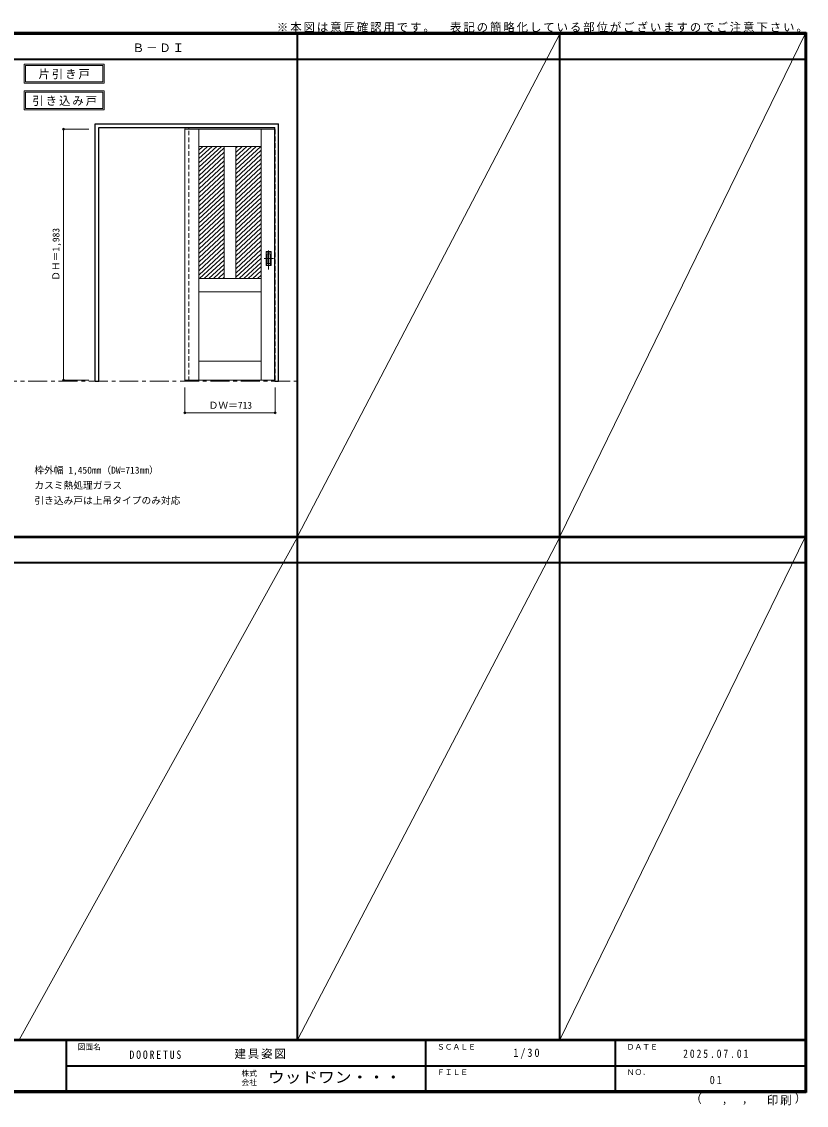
# Model space of a CAD drawing. Units: millimetres, scale not verified. Extents: x -6000 to 5700, y -4307 to 4260.
# Drawn here: x -502 to 5700, y -4307 to 4260 of the extents above; entities that cross this region are included whole.
import ezdxf
from ezdxf.enums import TextEntityAlignment as Align

# ---------------------------------------------------------------- set-up
doc = ezdxf.new("R2010")
doc.units = ezdxf.units.MM
doc.header["$LTSCALE"] = 30
doc.header["$PDMODE"] = 32
doc.header["$PDSIZE"] = 15
doc.linetypes.add('CHAIN1', pattern=[8, 5, -1, 1, -1])
doc.linetypes.add('DASHED1', pattern=[1.8, 1.2, -0.6])
for name, color, linetype, lineweight in [('0-2_扉', 7, 'Continuous', 18), ('0-4_枠', 3, 'Continuous', 25), ('0-6_引手', 7, 'Continuous', 18), ('0-A_文字', 7, 'CHAIN1', 18), ('0-B_寸法', 7, 'Continuous', 9), ('0-C_ハッチ', 4, 'Continuous', 9), ('F-1_枠', 6, 'Continuous', 40), ('F-A_文字', 7, 'Continuous', 18)]:
    doc.layers.add(name, color=color, linetype=linetype, lineweight=lineweight)
doc.styles.add('ＭＳ ゴシック', font='')
doc.styles.get('ＭＳ ゴシック').set_extended_font_data('MS Gothic')

msp = doc.modelspace()

# ---------------------------------------------------------------- linework, layer by layer
at = {"layer": '0-2_扉'}
for p, q in [((-482, 3925), (-482, 3775)), ((-472, 3915), (-472, 3785)), ((-472, 3915), (139.03, 3915)), ((139.03, 3915), (139.03, 3785)), ((-482, 3775), (149.03, 3775)), ((-472, 3785), (139.03, 3785)), ((-482, 3713.53), (-482, 3563.53)), ((-472, 3703.53), (-472, 3573.53)), ((-472, 3703.53), (139.03, 3703.53)), ((139.03, 3703.53), (139.03, 3573.53)), ((-482, 3563.53), (149.03, 3563.53)), ((-472, 3573.53), (139.03, 3573.53)), ((788, 3409.5), (788, 1426.5)), ((788, 3409.5), (1497.58, 3409.5)), ((898, 3409.5), (898, 1426.5)), ((1391, 3409.5), (1391, 1426.5)), ((898, 3274.5), (1391, 3274.5)), ((1099.5, 3274.5), (1099.5, 2229.5)), ((1189.5, 3274.5), (1189.5, 2229.5)), ((898, 2229.5), (1391, 2229.5)), ((1092, 2229.5), (903, 2229.5)), ((1197, 2229.5), (1386, 2229.5)), ((898, 2124.5), (1391, 2124.5)), ((898, 1576.5), (1391, 1576.5)), ((788, 1426.5), (1498, 1426.5))]:
    msp.add_line(p, q, dxfattribs=at)
at = {"layer": '0-2_扉', "color": 4, "linetype": 'DASHED1', "lineweight": 9}
msp.add_line((1501, 1426.5), (1498, 1426.5), dxfattribs=at)
at = {"layer": '0-2_扉'}
for points in [[(-482, 3925), (149.03, 3925), (149.03, 3775)], [(-482, 3713.53), (149.03, 3713.53), (149.03, 3563.53)]]:
    msp.add_lwpolyline(points, dxfattribs=at)
at = {"layer": '0-2_扉', "color": 4, "linetype": 'DASHED1', "lineweight": 9}
msp.add_lwpolyline([(1501, 1426.5), (1501, 3409.5), (1497.58, 3409.5)], dxfattribs=at)
at = {"layer": '0-4_枠'}
for p, q in [((78, 1418), (78, 3453)), ((78, 3453), (1528, 3453)), ((1528, 1418), (1528, 3453)), ((108, 3423), (1498, 3423)), ((1498, 1418), (1498, 3423)), ((1498, 1418), (1528, 1418))]:
    msp.add_line(p, q, dxfattribs=at)
at = {"layer": '0-4_枠', "color": 4, "linetype": 'DASHED1', "lineweight": 9}
for p, q in [((788, 1418), (788, 3423)), ((818, 1418), (818, 3423)), ((788, 1418), (818, 1418))]:
    msp.add_line(p, q, dxfattribs=at)
at = {"layer": '0-4_枠'}
msp.add_lwpolyline([(78, 1418), (108, 1418), (108, 3423)], dxfattribs=at)
at = {"layer": '0-6_引手'}
for p, q in [((1469, 2442.02), (1431, 2442.02)), ((1431, 2332.02), (1431, 2442.02)), ((1462.5, 2426.02), (1437.5, 2426.02)), ((1437.5, 2348.02), (1437.5, 2426.02)), ((1462.5, 2348.02), (1462.5, 2426.02)), ((1469, 2332.02), (1469, 2442.02)), ((1469, 2332.02), (1431, 2332.02)), ((1462.5, 2348.02), (1437.5, 2348.02))]:
    msp.add_line(p, q, dxfattribs=at)
at = {"layer": '0-6_引手', "linetype": 'DASHED1'}
for p, q in [((1434, 2336.02), (1434, 2438.02)), ((1466, 2336.02), (1434, 2336.02))]:
    msp.add_line(p, q, dxfattribs=at)
at = {"layer": '0-6_引手', "linetype": 'CHAIN1'}
for p, q in [((1450, 2301.79), (1450, 2472.64)), ((1488.07, 2387.02), (1415.56, 2387.02))]:
    msp.add_line(p, q, dxfattribs=at)
at = {"layer": '0-6_引手', "linetype": 'DASHED1'}
msp.add_lwpolyline([(1466, 2336.02), (1466, 2438.02), (1434, 2438.02)], dxfattribs=at)
at = {"layer": '0-A_文字'}
msp.add_line((-5490, 1418), (1678, 1418), dxfattribs=at)
at = {"layer": '0-B_寸法', "color": 4}
for p, q in [((-172, 3409.5), (-172, 1426.5)), ((-172, 3409.5), (28, 3409.5)), ((-172, 1426.5), (28, 1426.5)), ((1501, 1168), (1501, 1368))]:
    msp.add_line(p, q, dxfattribs=at)
msp.add_lwpolyline([(1501, 1168), (788, 1168), (788, 1368)], dxfattribs=at)
at = {"layer": '0-B_寸法'}
for p in [(-172, 3409.5), (-172, 1426.5), (788, 1168), (1501, 1168)]:
    msp.add_point(p, dxfattribs=at)
at = {"layer": '0-C_ハッチ'}
for p, q in [((1076.53, 3274.5), (898, 3109.19)), ((966.14, 3274.5), (898, 3211.4)), ((1002.94, 3274.5), (898, 3177.33)), ((1039.74, 3274.5), (898, 3143.26)), ((929.35, 3274.5), (898, 3245.47)), ((1099.5, 3261.69), (898, 3075.12)), ((1203.82, 3274.5), (1189.5, 3261.25)), ((1240.61, 3274.5), (1189.5, 3227.17)), ((1277.41, 3274.5), (1189.5, 3193.1)), ((1314.21, 3274.5), (1189.5, 3159.03)), ((1351, 3274.5), (1189.5, 3124.96)), ((1387.8, 3274.5), (1189.5, 3090.89)), ((1099.5, 3227.62), (898, 3041.05)), ((1099.5, 3193.55), (898, 3006.98)), ((1391, 3243.39), (1189.5, 3056.82)), ((1391, 3209.32), (1189.5, 3022.75)), ((1391, 3175.25), (1189.5, 2988.68)), ((1099.5, 3159.48), (898, 2972.91)), ((1099.5, 3125.41), (898, 2938.84)), ((1099.5, 3091.34), (898, 2904.76)), ((1391, 3141.18), (1189.5, 2954.61)), ((1391, 3107.11), (1189.5, 2920.54)), ((1099.5, 3057.27), (898, 2870.69)), ((1099.5, 3023.2), (898, 2836.62)), ((1391, 3073.04), (1189.5, 2886.46)), ((1391, 3038.97), (1189.5, 2852.39)), ((1391, 3004.9), (1189.5, 2818.32)), ((1099.5, 2989.13), (898, 2802.55)), ((1099.5, 2955.05), (898, 2768.48)), ((1099.5, 2920.98), (898, 2734.41)), ((1391, 2970.82), (1189.5, 2784.25)), ((1391, 2936.75), (1189.5, 2750.18)), ((1099.5, 2886.91), (898, 2700.34)), ((1099.5, 2852.84), (898, 2666.27)), ((1391, 2902.68), (1189.5, 2716.11)), ((1391, 2868.61), (1189.5, 2682.04)), ((1391, 2834.54), (1189.5, 2647.97)), ((1099.5, 2818.77), (898, 2632.2)), ((1099.5, 2784.7), (898, 2598.12)), ((1099.5, 2750.63), (898, 2564.05)), ((1391, 2800.47), (1189.5, 2613.9)), ((1391, 2766.4), (1189.5, 2579.82)), ((1099.5, 2716.56), (898, 2529.98)), ((1099.5, 2682.49), (898, 2495.91)), ((1391, 2732.33), (1189.5, 2545.75)), ((1391, 2698.26), (1189.5, 2511.68)), ((1391, 2664.19), (1189.5, 2477.61)), ((1099.5, 2648.41), (898, 2461.84)), ((1099.5, 2614.34), (898, 2427.77)), ((1099.5, 2580.27), (898, 2393.7)), ((1391, 2630.11), (1189.5, 2443.54)), ((1391, 2596.04), (1189.5, 2409.47)), ((1099.5, 2546.2), (898, 2359.63)), ((1099.5, 2512.13), (898, 2325.56)), ((1391, 2561.97), (1189.5, 2375.4)), ((1391, 2527.9), (1189.5, 2341.33)), ((1391, 2493.83), (1189.5, 2307.26)), ((1099.5, 2478.06), (898, 2291.49)), ((1099.5, 2443.99), (898, 2257.41)), ((1099.5, 2409.92), (904.65, 2229.5)), ((1391, 2459.76), (1189.5, 2273.19)), ((1391, 2425.69), (1189.5, 2239.11)), ((1099.5, 2375.85), (941.45, 2229.5)), ((1099.5, 2341.78), (978.24, 2229.5)), ((1391, 2391.62), (1215.91, 2229.5)), ((1391, 2357.55), (1252.71, 2229.5)), ((1391, 2323.47), (1289.51, 2229.5)), ((1099.5, 2307.7), (1015.04, 2229.5)), ((1099.5, 2273.63), (1051.84, 2229.5)), ((1099.5, 2239.56), (1088.63, 2229.5)), ((1391, 2289.4), (1326.3, 2229.5)), ((1391, 2255.33), (1363.1, 2229.5))]:
    msp.add_line(p, q, dxfattribs=at)
at = {"layer": 'F-1_枠'}
for p, q in [((-6000, 4175), (5700, 4175)), ((-6000, 4170), (5700, 4170)), ((-6000, 4165), (5700, 4165)), ((1678, -3790), (1678, 4175)), ((3752, -3790), (3752, 4175)), ((5690, 4175), (5690, -4205)), ((5695, 4175), (5695, -4205)), ((5700, 4175), (5700, -4205)), ((-6000, 3965), (5700, 3965)), ((-6000, 190.5), (5700, 190.5)), ((-6000, 187.5), (5700, 187.5)), ((-6000, 184.5), (5700, 184.5)), ((-6000, -15.5), (5700, -15.5)), ((5700, -3790), (-6000, -3790)), ((5700, -3795), (-6000, -3795)), ((-150, -3795), (-150, -4195)), ((2690, -3795), (2690, -4195)), ((4190, -3795), (4190, -4195)), ((-150, -3995), (5690, -3995.01)), ((5700, -4195), (-6000, -4195)), ((5700, -4200), (-6000, -4200)), ((5700, -4205), (-6000, -4205))]:
    msp.add_line(p, q, dxfattribs=at)
at = {"layer": 'F-A_文字'}
for p, q in [((1678, 190.5), (3752, 4165)), ((3752, 190.5), (5690, 4165)), ((1678, 184.5), (-522, -3790)), ((1678, -3790), (3752, 184.5)), ((3752, -3790), (5690, 184.5))]:
    msp.add_line(p, q, dxfattribs=at)

# ---------------------------------------------------------------- texts
at = {"layer": '0-2_扉', "char_height": 65.98, "attachment_point": 7, "style": 'ＭＳ ゴシック'}
for s, insert in [('\\T1.17;片引き戸', (-368.98, 3805)), ('\\T1.17;引き込み戸', (-417.34, 3593.53))]:
    msp.add_mtext(s, dxfattribs=dict(at, insert=insert))
at = {"layer": '0-A_文字', "style": 'ＭＳ ゴシック'}
for s, p in [('枠外幅 1,450mm（DW=713mm）', (-402, 670.5)), ('カスミ熱処理ガラス', (-402, 550.5)), ('引き込み戸は上吊タイプのみ対応', (-402, 430.5))]:
    msp.add_text(s, height=54.99, dxfattribs=at).set_placement(p, align=Align.BOTTOM_LEFT)
at = {"layer": '0-A_文字', "char_height": 65.98, "attachment_point": 7, "style": 'ＭＳ ゴシック'}
for s, insert in [('\\T1.17;※本図は意匠確認用です。\u3000表記の簡略化している部位がございますのでご注意下さい。', (1515, 4175)), ('\\T1.17;Ｂ－ＤＩ', (375.5, 4020))]:
    msp.add_mtext(s, dxfattribs=dict(at, insert=insert))
at = {"layer": '0-B_寸法', "style": 'ＭＳ ゴシック'}
msp.add_text('ＤＨ＝1,983', height=54.99, rotation=90, dxfattribs=at).set_placement((-187, 2211.75), align=Align.BOTTOM_LEFT)
msp.add_text('ＤＷ＝713', height=54.99, dxfattribs=at).set_placement((975.75, 1183), align=Align.BOTTOM_LEFT)
at = {"layer": 'F-A_文字', "style": 'ＭＳ ゴシック'}
for s, height, p in [('図面名', 43.99, (-60, -3880)), ('ＳＣＡＬＥ', 43.99, (2780, -3880)), ('ＤＡＴＥ', 43.99, (4280, -3880)), ('株式', 43.99, (1235, -4089)), ('ＦＩＬＥ', 43.99, (2780, -4080)), ('ＮＯ．', 43.99, (4280, -4080)), ('会社', 43.99, (1235, -4161)), ('（', 65.98, (4784.03, -4308.31)), (',', 65.98, (5031.28, -4308.31)), (',', 65.98, (5190.2, -4305.53)), ('）', 65.98, (5608.4, -4304.13))]:
    msp.add_text(s, height=height, dxfattribs=at).set_placement(p, align=Align.BOTTOM_LEFT)
at = {"layer": 'F-A_文字', "style": 'ＭＳ ゴシック', "width": 1.1}
msp.add_text('ウッドワン・・・', height=87.98, dxfattribs=at).set_placement((1445, -4155), align=Align.BOTTOM_LEFT)
at = {"layer": 'F-A_文字', "char_height": 65.98, "attachment_point": 7, "style": 'ＭＳ ゴシック'}
for s, insert in [('\\T1.38;\\W0.9;1/30', (3383.75, -3940)), ('\\T1.39;\\W0.85;DOORETUS', (350, -3940.79)), ('\\T1.17;建具姿図', (1180.42, -3940)), ('\\T1.39;\\W0.85;2025.07.01', (4726.25, -3932.5)), ('\\T1.36;\\W0.9;01', (4936.25, -4140)), ('\\T1.17;印刷', (5388.15, -4306.92))]:
    msp.add_mtext(s, dxfattribs=dict(at, insert=insert))

doc.saveas('drawing.dxf')
